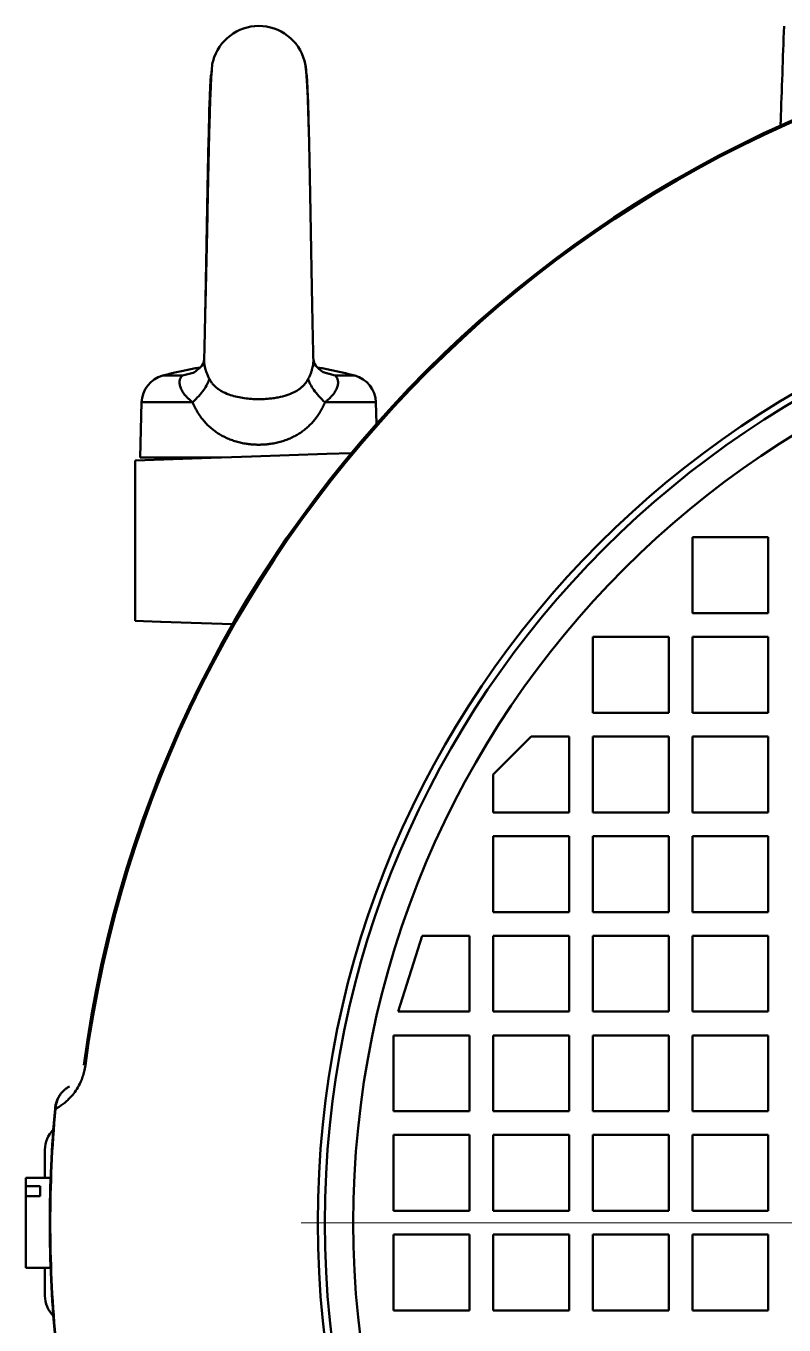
# Model space of a CAD drawing. Header units: millimetres. Extents: x -2161 to -582, y -4625 to -3434.
# Drawn here: x -1447.77 to -1421.17, y -3624.6 to -3579 of the extents above; entities that cross this region are included whole.
import ezdxf

# ---------------------------------------------------------------- set-up
doc = ezdxf.new("R2010")
doc.units = ezdxf.units.MM
doc.header["$LTSCALE"] = 0.5
doc.layers.add('AM_0', color=7, linetype='Continuous', lineweight=50)

# ---------------------------------------------------------------- blocks, each defined once
blk = doc.blocks.new('SW_CENTERMARKSYMBOL_0')
at = {"color": 0, "linetype": 'Continuous', "lineweight": 18}
blk.add_line((-2.5, 0), (-51.5, 0), dxfattribs=at)

msp = doc.modelspace()

# ---------------------------------------------------------------- linework, layer by layer
at = {"layer": 'AM_0'}
for p, q in [((-1442.976, -3591.271), (-1442.279, -3591.271)), ((-1442.279, -3591.271), (-1441.905, -3591.176)), ((-1437.345, -3591.146), (-1436.925, -3591.271)), ((-1436.925, -3591.271), (-1436.229, -3591.271)), ((-1443.714, -3592.209), (-1443.765, -3594.152)), ((-1441.926, -3592.209), (-1443.714, -3592.209)), ((-1435.491, -3592.209), (-1437.279, -3592.209)), ((-1435.471, -3592.961), (-1435.491, -3592.209)), ((-1437.217, -3594.022), (-1436.356, -3593.992)), ((-1440.937, -3594.152), (-1443.945, -3594.257)), ((-1443.945, -3594.257), (-1443.945, -3599.881)), ((-1440.937, -3594.152), (-1443.765, -3594.152)), ((-1440.937, -3594.152), (-1440.911, -3594.151)), ((-1440.911, -3594.151), (-1439.855, -3594.114)), ((-1439.855, -3594.114), (-1437.217, -3594.022)), ((-1424.381, -3596.949), (-1421.717, -3596.949)), ((-1424.381, -3599.613), (-1424.381, -3596.949)), ((-1421.717, -3596.949), (-1421.717, -3599.613)), ((-1443.053, -3599.912), (-1443.945, -3599.881)), ((-1443.027, -3599.913), (-1443.053, -3599.912)), ((-1441.972, -3599.95), (-1443.027, -3599.913)), ((-1421.717, -3599.613), (-1424.381, -3599.613)), ((-1440.523, -3600), (-1441.972, -3599.95)), ((-1427.878, -3600.445), (-1425.214, -3600.445)), ((-1427.878, -3603.109), (-1427.878, -3600.445)), ((-1425.214, -3600.445), (-1425.214, -3603.109)), ((-1424.381, -3600.445), (-1421.717, -3600.445)), ((-1424.381, -3603.109), (-1424.381, -3600.445)), ((-1421.717, -3600.445), (-1421.717, -3603.109)), ((-1425.214, -3603.109), (-1427.878, -3603.109)), ((-1421.717, -3603.109), (-1424.381, -3603.109)), ((-1431.374, -3605.274), (-1430.042, -3603.942)), ((-1430.042, -3603.942), (-1428.71, -3603.942)), ((-1428.71, -3603.942), (-1428.71, -3606.606)), ((-1427.878, -3606.606), (-1427.878, -3603.942)), ((-1427.878, -3603.942), (-1425.214, -3603.942)), ((-1425.214, -3603.942), (-1425.214, -3606.606)), ((-1424.381, -3606.606), (-1424.381, -3603.942)), ((-1424.381, -3603.942), (-1421.717, -3603.942)), ((-1421.717, -3603.942), (-1421.717, -3606.606)), ((-1431.374, -3606.606), (-1431.374, -3605.274)), ((-1428.71, -3606.606), (-1431.374, -3606.606)), ((-1425.214, -3606.606), (-1427.878, -3606.606)), ((-1421.717, -3606.606), (-1424.381, -3606.606)), ((-1431.374, -3610.102), (-1431.374, -3607.438)), ((-1431.374, -3607.438), (-1428.71, -3607.438)), ((-1428.71, -3607.438), (-1428.71, -3610.102)), ((-1427.878, -3610.102), (-1427.878, -3607.438)), ((-1427.878, -3607.438), (-1425.214, -3607.438)), ((-1425.214, -3607.438), (-1425.214, -3610.102)), ((-1424.381, -3610.102), (-1424.381, -3607.438)), ((-1424.381, -3607.438), (-1421.717, -3607.438)), ((-1421.717, -3607.438), (-1421.717, -3610.102)), ((-1428.71, -3610.102), (-1431.374, -3610.102)), ((-1425.214, -3610.102), (-1427.878, -3610.102)), ((-1421.717, -3610.102), (-1424.381, -3610.102)), ((-1434.704, -3613.599), (-1433.872, -3610.935)), ((-1433.872, -3610.935), (-1432.207, -3610.935)), ((-1432.207, -3610.935), (-1432.207, -3613.599)), ((-1431.374, -3613.599), (-1431.374, -3610.935)), ((-1431.374, -3610.935), (-1428.71, -3610.935)), ((-1428.71, -3610.935), (-1428.71, -3613.599)), ((-1427.878, -3613.599), (-1427.878, -3610.935)), ((-1427.878, -3610.935), (-1425.214, -3610.935)), ((-1425.214, -3610.935), (-1425.214, -3613.599)), ((-1424.381, -3610.935), (-1421.717, -3610.935)), ((-1424.381, -3613.599), (-1424.381, -3610.935)), ((-1421.717, -3610.935), (-1421.717, -3613.599)), ((-1432.207, -3613.599), (-1434.704, -3613.599)), ((-1428.71, -3613.599), (-1431.374, -3613.599)), ((-1425.214, -3613.599), (-1427.878, -3613.599)), ((-1421.717, -3613.599), (-1424.381, -3613.599)), ((-1434.871, -3614.431), (-1432.207, -3614.431)), ((-1434.871, -3617.095), (-1434.871, -3614.431)), ((-1432.207, -3614.431), (-1432.207, -3617.095)), ((-1431.374, -3614.431), (-1428.71, -3614.431)), ((-1431.374, -3617.095), (-1431.374, -3614.431)), ((-1428.71, -3614.431), (-1428.71, -3617.095)), ((-1427.878, -3614.431), (-1425.214, -3614.431)), ((-1427.878, -3617.095), (-1427.878, -3614.431)), ((-1425.214, -3614.431), (-1425.214, -3617.095)), ((-1424.381, -3614.431), (-1421.717, -3614.431)), ((-1424.381, -3617.095), (-1424.381, -3614.431)), ((-1421.717, -3614.431), (-1421.717, -3617.095)), ((-1446.737, -3617.013), (-1446.756, -3617.011)), ((-1432.207, -3617.095), (-1434.871, -3617.095)), ((-1428.71, -3617.095), (-1431.374, -3617.095)), ((-1425.214, -3617.095), (-1427.878, -3617.095)), ((-1421.717, -3617.095), (-1424.381, -3617.095)), ((-1447.06, -3618.137), (-1447.06, -3618.128)), ((-1447.06, -3618.128), (-1447.057, -3618.128)), ((-1434.871, -3617.928), (-1432.207, -3617.928)), ((-1434.871, -3620.592), (-1434.871, -3617.928)), ((-1432.207, -3617.928), (-1432.207, -3620.592)), ((-1431.374, -3617.928), (-1428.71, -3617.928)), ((-1431.374, -3620.592), (-1431.374, -3617.928)), ((-1428.71, -3617.928), (-1428.71, -3620.592)), ((-1427.878, -3617.928), (-1425.214, -3617.928)), ((-1427.878, -3620.592), (-1427.878, -3617.928)), ((-1425.214, -3617.928), (-1425.214, -3620.592)), ((-1424.381, -3617.928), (-1421.717, -3617.928)), ((-1424.381, -3620.592), (-1424.381, -3617.928)), ((-1421.717, -3617.928), (-1421.717, -3620.592)), ((-1447.108, -3619.426), (-1447.108, -3618.444)), ((-1446.913, -3619.426), (-1447.774, -3619.426)), ((-1447.774, -3619.426), (-1447.774, -3619.727)), ((-1447.275, -3619.727), (-1447.774, -3619.727)), ((-1447.774, -3619.727), (-1447.774, -3620.08)), ((-1447.275, -3620.08), (-1447.275, -3619.727)), ((-1447.774, -3620.08), (-1447.774, -3622.59)), ((-1447.275, -3620.08), (-1447.774, -3620.08)), ((-1432.207, -3620.592), (-1434.871, -3620.592)), ((-1428.71, -3620.592), (-1431.374, -3620.592)), ((-1425.214, -3620.592), (-1427.878, -3620.592)), ((-1421.717, -3620.592), (-1424.381, -3620.592)), ((-1434.871, -3621.424), (-1434.871, -3624.088)), ((-1432.207, -3621.424), (-1434.871, -3621.424)), ((-1432.207, -3624.088), (-1432.207, -3621.424)), ((-1431.374, -3621.424), (-1431.374, -3624.088)), ((-1428.71, -3621.424), (-1431.374, -3621.424)), ((-1428.71, -3624.088), (-1428.71, -3621.424)), ((-1427.878, -3621.424), (-1427.878, -3624.088)), ((-1425.214, -3621.424), (-1427.878, -3621.424)), ((-1425.214, -3624.088), (-1425.214, -3621.424)), ((-1424.381, -3621.424), (-1424.381, -3624.088)), ((-1421.717, -3621.424), (-1424.381, -3621.424)), ((-1421.717, -3624.088), (-1421.717, -3621.424)), ((-1447.774, -3622.59), (-1446.913, -3622.59)), ((-1447.108, -3623.571), (-1447.108, -3622.59)), ((-1447.06, -3623.888), (-1447.06, -3623.878)), ((-1447.057, -3623.888), (-1447.06, -3623.888)), ((-1434.871, -3624.088), (-1432.207, -3624.088)), ((-1431.374, -3624.088), (-1428.71, -3624.088)), ((-1427.878, -3624.088), (-1425.214, -3624.088)), ((-1424.381, -3624.088), (-1421.717, -3624.088))]:
    msp.add_line(p, q, dxfattribs=at)
at = {"layer": 'AM_0', "flags": 128}
msp.add_lwpolyline([(-1441.267, -3580.685), (-1441.267, -3580.627), (-1441.265, -3580.582)], dxfattribs=at)
at = {"layer": 'AM_0'}
for radius in [33.714, 33.467, 32.467]:
    msp.add_circle((-1403.818, -3621.008), radius, dxfattribs=at)
for centre, radius, start, end in [((-1403.818, -3621.008), 42.291, 97.5125, 172.4875), ((-1403.818, -3621.008), 42.234, 97.5125, 172.4875), ((-1439.602, -3580.665), 1.665, 15.3141, 164.687), ((-1439.602, -3580.665), 1.665, 0.684, 15.3141), ((-1442.715, -3592.236), 0.999, 105.114, 178.5), ((-1439.59, -3603.809), 12.987, 99.1574, 105.114), ((-1439.615, -3603.809), 12.987, 74.886, 80.8425), ((-1436.49, -3592.236), 0.999, 1.5, 74.886), ((-1403.818, -3621.008), 43.123, 174.682, 185.318), ((-1403.818, -3621.008), 43.104, 174.682, 185.318), ((-1446.109, -3618.444), 0.999, 135.1718, 180), ((-1446.109, -3623.571), 0.999, 180, 224.8282)]:
    msp.add_arc(centre, radius, start, end, dxfattribs=at)
msp.add_ellipse((-1446.755, -3617.011), major_axis=(0.018, 0.192), ratio=0.004463, start_param=1.504373, end_param=1.570796, dxfattribs=at)
for points, knots in [([(-1421.289, -3582.552), (-1421.286, -3582.486), (-1421.245, -3581.301), (-1421.204, -3580.123), (-1421.165, -3579.01)], [0, 0, 0, 0, 0.055593, 1, 1, 1, 1]), ([(-1441.208, -3580.223), (-1441.219, -3580.265), (-1441.241, -3580.346), (-1441.27, -3580.77), (-1441.297, -3581.332), (-1441.32, -3581.999), (-1441.341, -3582.712), (-1441.359, -3583.43), (-1441.374, -3584.119), (-1441.387, -3584.755), (-1441.399, -3585.323), (-1441.411, -3586.041), (-1441.428, -3586.798), (-1441.447, -3587.609), (-1441.463, -3588.29), (-1441.48, -3588.995), (-1441.49, -3589.432), (-1441.495, -3589.659)], [0, 0, 0, 0, 0.101875, 0.196119, 0.282845, 0.362237, 0.434404, 0.499442, 0.557437, 0.608457, 0.65256, 0.690186, 0.774002, 0.823457, 0.87772, 0.936626, 1, 1, 1, 1]), ([(-1437.832, -3583.287), (-1437.842, -3582.875), (-1437.862, -3582.045), (-1437.9, -3581.112), (-1437.945, -3580.433), (-1437.982, -3580.285), (-1438.001, -3580.211)], [0, 0, 0, 0, 0.243508, 0.491144, 0.743444, 1, 1, 1, 1]), ([(-1441.267, -3580.685), (-1441.273, -3580.702), (-1441.278, -3580.718), (-1441.286, -3580.771), (-1441.288, -3580.794), (-1441.293, -3580.853), (-1441.296, -3580.889), (-1441.304, -3581.013), (-1441.309, -3581.118), (-1441.32, -3581.363), (-1441.325, -3581.503), (-1441.341, -3581.979), (-1441.351, -3582.37), (-1441.372, -3583.264), (-1441.383, -3583.768), (-1441.404, -3584.845), (-1441.414, -3585.419), (-1441.436, -3586.582), (-1441.446, -3587.172), (-1441.467, -3588.311), (-1441.478, -3588.861), (-1441.499, -3589.87), (-1441.51, -3590.329), (-1441.52, -3590.724)], [0, 0, 0, 0, 0.0625, 0.0625, 0.09375, 0.09375, 0.125, 0.125, 0.1875, 0.1875, 0.25, 0.25, 0.375, 0.375, 0.5, 0.5, 0.625, 0.625, 0.75, 0.75, 0.875, 0.875, 1, 1, 1, 1]), ([(-1437.938, -3580.645), (-1437.932, -3580.662), (-1437.927, -3580.679), (-1437.919, -3580.733), (-1437.917, -3580.756), (-1437.912, -3580.816), (-1437.909, -3580.852), (-1437.901, -3580.977), (-1437.896, -3581.083), (-1437.885, -3581.33), (-1437.88, -3581.471), (-1437.864, -3581.951), (-1437.854, -3582.345), (-1437.833, -3583.245), (-1437.822, -3583.753), (-1437.801, -3584.838), (-1437.791, -3585.415), (-1437.769, -3586.586), (-1437.759, -3587.179), (-1437.738, -3588.325), (-1437.727, -3588.877), (-1437.706, -3589.891), (-1437.695, -3590.352), (-1437.685, -3590.749)], [0, 0, 0, 0, 0.0625, 0.0625, 0.09375, 0.09375, 0.125, 0.125, 0.1875, 0.1875, 0.25, 0.25, 0.375, 0.375, 0.5, 0.5, 0.625, 0.625, 0.75, 0.75, 0.875, 0.875, 1, 1, 1, 1]), ([(-1441.52, -3590.719), (-1441.532, -3590.787), (-1441.556, -3590.931), (-1441.785, -3591.093), (-1441.905, -3591.178)], [0, 0, 0, 0, 0.473249, 1, 1, 1, 1]), ([(-1441.52, -3590.724), (-1441.52, -3590.737), (-1441.52, -3590.764), (-1441.518, -3590.806), (-1441.514, -3590.851), (-1441.508, -3590.898), (-1441.499, -3590.948), (-1441.488, -3591.001), (-1441.469, -3591.071), (-1441.441, -3591.162), (-1441.396, -3591.274), (-1441.358, -3591.351), (-1441.338, -3591.391)], [0, 0, 0, 0, 0.062815, 0.1282146, 0.1963998, 0.2675721, 0.3419341, 0.4196904, 0.5010476, 0.6514667, 0.8172485, 1, 1, 1, 1]), ([(-1437.867, -3591.391), (-1437.857, -3591.372), (-1437.837, -3591.333), (-1437.811, -3591.276), (-1437.788, -3591.221), (-1437.768, -3591.168), (-1437.75, -3591.118), (-1437.731, -3591.054), (-1437.712, -3590.98), (-1437.696, -3590.896), (-1437.687, -3590.819), (-1437.686, -3590.772), (-1437.685, -3590.749)], [0, 0, 0, 0, 0.093327, 0.182427, 0.26749, 0.348702, 0.426244, 0.500292, 0.639252, 0.768215, 0.888147, 1, 1, 1, 1]), ([(-1437.345, -3591.146), (-1437.45, -3591.072), (-1437.651, -3590.922), (-1437.673, -3590.787), (-1437.685, -3590.719)], [0.0666771, 0.0666771, 0.0666771, 0.0666771, 0.5266918, 1, 1, 1, 1]), ([(-1441.926, -3592.209), (-1441.943, -3592.195), (-1441.978, -3592.168), (-1442.027, -3592.125), (-1442.073, -3592.083), (-1442.116, -3592.04), (-1442.156, -3591.997), (-1442.219, -3591.923), (-1442.294, -3591.817), (-1442.359, -3591.68), (-1442.39, -3591.548), (-1442.385, -3591.448), (-1442.363, -3591.38), (-1442.339, -3591.335), (-1442.315, -3591.304), (-1442.295, -3591.284), (-1442.284, -3591.275), (-1442.279, -3591.271)], [0, 0, 0, 0, 0.042966, 0.085419, 0.127357, 0.168784, 0.209702, 0.250116, 0.376391, 0.500008, 0.624957, 0.749893, 0.812427, 0.874947, 0.937468, 0.96939, 1, 1, 1, 1]), ([(-1436.925, -3591.271), (-1436.921, -3591.275), (-1436.91, -3591.283), (-1436.89, -3591.304), (-1436.866, -3591.335), (-1436.842, -3591.38), (-1436.82, -3591.449), (-1436.815, -3591.548), (-1436.846, -3591.68), (-1436.911, -3591.817), (-1436.991, -3591.931), (-1437.069, -3592.02), (-1437.133, -3592.084), (-1437.202, -3592.148), (-1437.253, -3592.188), (-1437.279, -3592.209)], [0, 0, 0, 0, 0.0301883, 0.0625314, 0.1250534, 0.1875749, 0.2501102, 0.3770707, 0.4999908, 0.6235987, 0.749895, 0.8120754, 0.8749464, 0.9350046, 1, 1, 1, 1]), ([(-1441.926, -3592.209), (-1441.847, -3592.136), (-1441.775, -3592.063), (-1441.709, -3591.99), (-1441.644, -3591.918), (-1441.586, -3591.846), (-1441.536, -3591.776), (-1441.486, -3591.707), (-1441.444, -3591.639), (-1441.41, -3591.574), (-1441.377, -3591.51), (-1441.353, -3591.449), (-1441.338, -3591.391)], [0, 0, 0, 0, 0.25, 0.25, 0.25, 0.5, 0.5, 0.5, 0.75, 0.75, 0.75, 1, 1, 1, 1]), ([(-1441.338, -3591.391), (-1441.33, -3591.405), (-1441.315, -3591.433), (-1441.289, -3591.474), (-1441.261, -3591.515), (-1441.23, -3591.555), (-1441.183, -3591.609), (-1441.114, -3591.677), (-1441, -3591.766), (-1440.829, -3591.866), (-1440.607, -3591.956), (-1440.357, -3592.024), (-1440.03, -3592.083), (-1439.604, -3592.112), (-1439.203, -3592.085), (-1438.874, -3592.031), (-1438.623, -3591.966), (-1438.379, -3591.868), (-1438.206, -3591.767), (-1438.092, -3591.678), (-1438.014, -3591.602), (-1437.954, -3591.53), (-1437.907, -3591.462), (-1437.88, -3591.415), (-1437.867, -3591.391)], [0, 0, 0, 0, 0.011799, 0.023931, 0.036457, 0.049436, 0.062925, 0.092169, 0.125683, 0.177202, 0.250439, 0.312714, 0.374946, 0.499534, 0.624264, 0.668616, 0.749072, 0.821538, 0.874171, 0.907701, 0.936905, 0.95918, 0.980119, 1, 1, 1, 1]), ([(-1437.279, -3592.209), (-1437.358, -3592.136), (-1437.43, -3592.063), (-1437.496, -3591.99), (-1437.561, -3591.918), (-1437.619, -3591.846), (-1437.669, -3591.776), (-1437.719, -3591.707), (-1437.761, -3591.639), (-1437.794, -3591.574), (-1437.828, -3591.51), (-1437.852, -3591.449), (-1437.867, -3591.391)], [0, 0, 0, 0, 0.25, 0.25, 0.25, 0.5, 0.5, 0.5, 0.75, 0.75, 0.75, 1, 1, 1, 1]), ([(-1439.602, -3593.697), (-1439.612, -3593.697), (-1439.621, -3593.697), (-1439.63, -3593.697), (-1439.639, -3593.697), (-1439.648, -3593.697), (-1439.657, -3593.697), (-1439.666, -3593.697), (-1439.675, -3593.697), (-1439.684, -3593.696), (-1439.693, -3593.696), (-1439.702, -3593.696), (-1439.711, -3593.695), (-1439.72, -3593.695), (-1439.729, -3593.695), (-1439.739, -3593.694), (-1439.748, -3593.694), (-1439.757, -3593.693), (-1439.766, -3593.693), (-1439.775, -3593.692), (-1439.784, -3593.692), (-1439.793, -3593.691), (-1439.802, -3593.691), (-1439.811, -3593.69), (-1439.82, -3593.689), (-1439.829, -3593.689), (-1439.838, -3593.688), (-1439.847, -3593.687), (-1439.856, -3593.686), (-1439.865, -3593.686), (-1439.874, -3593.685), (-1439.883, -3593.684), (-1439.892, -3593.683), (-1439.901, -3593.682), (-1439.91, -3593.681), (-1439.919, -3593.68), (-1439.928, -3593.679), (-1439.937, -3593.678), (-1439.946, -3593.677), (-1439.955, -3593.676), (-1439.964, -3593.675), (-1439.973, -3593.674), (-1439.982, -3593.673), (-1440.045, -3593.664), (-1440.107, -3593.654), (-1440.169, -3593.641), (-1440.231, -3593.629), (-1440.292, -3593.614), (-1440.353, -3593.597), (-1440.413, -3593.581), (-1440.472, -3593.562), (-1440.53, -3593.542), (-1440.588, -3593.521), (-1440.645, -3593.499), (-1440.7, -3593.475), (-1440.757, -3593.45), (-1440.812, -3593.423), (-1440.866, -3593.394), (-1440.92, -3593.366), (-1440.973, -3593.335), (-1441.024, -3593.303), (-1441.075, -3593.27), (-1441.124, -3593.236), (-1441.173, -3593.2), (-1441.22, -3593.164), (-1441.267, -3593.126), (-1441.311, -3593.086), (-1441.356, -3593.047), (-1441.399, -3593.006), (-1441.44, -3592.963), (-1441.481, -3592.92), (-1441.52, -3592.876), (-1441.558, -3592.83), (-1441.601, -3592.777), (-1441.642, -3592.723), (-1441.68, -3592.666), (-1441.719, -3592.609), (-1441.755, -3592.55), (-1441.789, -3592.49), (-1441.798, -3592.475), (-1441.806, -3592.46), (-1441.814, -3592.445), (-1441.822, -3592.43), (-1441.83, -3592.415), (-1441.838, -3592.399), (-1441.846, -3592.384), (-1441.854, -3592.368), (-1441.861, -3592.353), (-1441.869, -3592.337), (-1441.876, -3592.321), (-1441.884, -3592.306), (-1441.891, -3592.29), (-1441.898, -3592.274), (-1441.905, -3592.258), (-1441.912, -3592.242), (-1441.919, -3592.226), (-1441.926, -3592.209)], [0, 0, 0, 0, 0.008944, 0.008944, 0.008944, 0.017883, 0.017883, 0.017883, 0.026816, 0.026816, 0.026816, 0.035746, 0.035746, 0.035746, 0.044673, 0.044673, 0.044673, 0.053597, 0.053597, 0.053597, 0.06252, 0.06252, 0.06252, 0.071441, 0.071441, 0.071441, 0.080363, 0.080363, 0.080363, 0.089285, 0.089285, 0.089285, 0.098209, 0.098209, 0.098209, 0.107134, 0.107134, 0.107134, 0.116063, 0.116063, 0.116063, 0.124996, 0.124996, 0.124996, 0.187805, 0.187805, 0.187805, 0.250491, 0.250491, 0.250491, 0.312661, 0.312661, 0.312661, 0.374659, 0.374659, 0.374659, 0.43745, 0.43745, 0.43745, 0.500058, 0.500058, 0.500058, 0.562615, 0.562615, 0.562615, 0.625041, 0.625041, 0.625041, 0.687119, 0.687119, 0.687119, 0.749194, 0.749194, 0.749194, 0.820675, 0.820675, 0.820675, 0.892479, 0.892479, 0.892479, 0.910288, 0.910288, 0.910288, 0.928132, 0.928132, 0.928132, 0.946019, 0.946019, 0.946019, 0.963955, 0.963955, 0.963955, 0.981946, 0.981946, 0.981946, 1, 1, 1, 1]), ([(-1437.279, -3592.209), (-1437.283, -3592.219), (-1437.287, -3592.228), (-1437.291, -3592.238), (-1437.295, -3592.247), (-1437.299, -3592.257), (-1437.303, -3592.266), (-1437.308, -3592.275), (-1437.312, -3592.285), (-1437.316, -3592.294), (-1437.32, -3592.303), (-1437.325, -3592.313), (-1437.329, -3592.322), (-1437.333, -3592.331), (-1437.338, -3592.34), (-1437.342, -3592.349), (-1437.346, -3592.358), (-1437.351, -3592.368), (-1437.355, -3592.377), (-1437.36, -3592.386), (-1437.365, -3592.395), (-1437.369, -3592.404), (-1437.374, -3592.413), (-1437.378, -3592.422), (-1437.383, -3592.43), (-1437.388, -3592.439), (-1437.393, -3592.448), (-1437.397, -3592.457), (-1437.402, -3592.466), (-1437.407, -3592.475), (-1437.412, -3592.483), (-1437.417, -3592.492), (-1437.422, -3592.501), (-1437.427, -3592.509), (-1437.432, -3592.518), (-1437.437, -3592.527), (-1437.442, -3592.535), (-1437.447, -3592.544), (-1437.452, -3592.552), (-1437.457, -3592.561), (-1437.462, -3592.57), (-1437.468, -3592.578), (-1437.473, -3592.586), (-1437.478, -3592.595), (-1437.483, -3592.603), (-1437.489, -3592.612), (-1437.494, -3592.62), (-1437.499, -3592.628), (-1437.505, -3592.637), (-1437.51, -3592.645), (-1437.516, -3592.653), (-1437.521, -3592.661), (-1437.527, -3592.669), (-1437.533, -3592.678), (-1437.538, -3592.686), (-1437.544, -3592.694), (-1437.55, -3592.702), (-1437.555, -3592.71), (-1437.561, -3592.718), (-1437.567, -3592.726), (-1437.573, -3592.734), (-1437.579, -3592.742), (-1437.584, -3592.75), (-1437.59, -3592.758), (-1437.596, -3592.766), (-1437.602, -3592.773), (-1437.608, -3592.781), (-1437.614, -3592.789), (-1437.62, -3592.797), (-1437.627, -3592.804), (-1437.633, -3592.812), (-1437.639, -3592.82), (-1437.645, -3592.828), (-1437.664, -3592.851), (-1437.684, -3592.874), (-1437.703, -3592.896), (-1437.723, -3592.918), (-1437.744, -3592.94), (-1437.764, -3592.962), (-1437.785, -3592.984), (-1437.806, -3593.005), (-1437.828, -3593.026), (-1437.849, -3593.046), (-1437.871, -3593.067), (-1437.894, -3593.087), (-1437.939, -3593.126), (-1437.985, -3593.164), (-1438.033, -3593.2), (-1438.08, -3593.236), (-1438.13, -3593.27), (-1438.181, -3593.303), (-1438.232, -3593.335), (-1438.285, -3593.366), (-1438.339, -3593.394), (-1438.393, -3593.423), (-1438.448, -3593.45), (-1438.505, -3593.475), (-1438.561, -3593.499), (-1438.618, -3593.522), (-1438.676, -3593.542), (-1438.734, -3593.563), (-1438.793, -3593.581), (-1438.853, -3593.598), (-1438.913, -3593.614), (-1438.974, -3593.629), (-1439.036, -3593.641), (-1439.098, -3593.654), (-1439.16, -3593.664), (-1439.223, -3593.673), (-1439.241, -3593.675), (-1439.259, -3593.677), (-1439.277, -3593.679), (-1439.295, -3593.681), (-1439.313, -3593.683), (-1439.331, -3593.685), (-1439.349, -3593.686), (-1439.367, -3593.688), (-1439.385, -3593.689), (-1439.403, -3593.691), (-1439.421, -3593.692), (-1439.439, -3593.693), (-1439.457, -3593.694), (-1439.475, -3593.695), (-1439.494, -3593.695), (-1439.512, -3593.696), (-1439.53, -3593.697), (-1439.548, -3593.697), (-1439.566, -3593.697), (-1439.584, -3593.697), (-1439.602, -3593.697)], [0, 0, 0, 0, 0.010579, 0.010579, 0.010579, 0.021132, 0.021132, 0.021132, 0.031661, 0.031661, 0.031661, 0.042168, 0.042168, 0.042168, 0.052654, 0.052654, 0.052654, 0.063119, 0.063119, 0.063119, 0.073566, 0.073566, 0.073566, 0.083996, 0.083996, 0.083996, 0.094409, 0.094409, 0.094409, 0.104808, 0.104808, 0.104808, 0.115194, 0.115194, 0.115194, 0.125567, 0.125567, 0.125567, 0.13593, 0.13593, 0.13593, 0.146284, 0.146284, 0.146284, 0.15663, 0.15663, 0.15663, 0.166969, 0.166969, 0.166969, 0.177304, 0.177304, 0.177304, 0.187634, 0.187634, 0.187634, 0.197962, 0.197962, 0.197962, 0.20829, 0.20829, 0.20829, 0.218617, 0.218617, 0.218617, 0.228946, 0.228946, 0.228946, 0.239279, 0.239279, 0.239279, 0.249616, 0.249616, 0.249616, 0.281024, 0.281024, 0.281024, 0.312397, 0.312397, 0.312397, 0.343772, 0.343772, 0.343772, 0.375191, 0.375191, 0.375191, 0.437465, 0.437465, 0.437465, 0.49988, 0.49988, 0.49988, 0.56256, 0.56256, 0.56256, 0.625434, 0.625434, 0.625434, 0.687521, 0.687521, 0.687521, 0.749792, 0.749792, 0.749792, 0.812338, 0.812338, 0.812338, 0.875018, 0.875018, 0.875018, 0.892876, 0.892876, 0.892876, 0.910722, 0.910722, 0.910722, 0.928564, 0.928564, 0.928564, 0.946406, 0.946406, 0.946406, 0.964255, 0.964255, 0.964255, 0.982118, 0.982118, 0.982118, 1, 1, 1, 1]), ([(-1445.69, -3615.486), (-1445.7, -3615.559), (-1445.713, -3615.631), (-1445.746, -3615.768), (-1445.765, -3615.831), (-1445.827, -3616.01), (-1445.873, -3616.108), (-1445.967, -3616.281), (-1446.015, -3616.355), (-1446.111, -3616.487), (-1446.159, -3616.544), (-1446.3, -3616.699), (-1446.391, -3616.779), (-1446.569, -3616.914), (-1446.654, -3616.968), (-1446.737, -3617.013)], [0, 0, 0, 0, 0.0625, 0.0625, 0.125, 0.125, 0.25, 0.25, 0.375, 0.375, 0.5, 0.5, 0.75, 0.75, 1, 1, 1, 1]), ([(-1446.249, -3616.22), (-1446.265, -3616.229), (-1446.297, -3616.248), (-1446.343, -3616.279), (-1446.384, -3616.31), (-1446.421, -3616.342), (-1446.455, -3616.373), (-1446.485, -3616.403), (-1446.512, -3616.433), (-1446.536, -3616.462), (-1446.551, -3616.481), (-1446.558, -3616.49)], [0, 0, 0, 0, 0.139056, 0.271279, 0.396595, 0.514938, 0.626244, 0.730456, 0.827518, 0.917381, 1, 1, 1, 1]), ([(-1446.755, -3616.998), (-1446.753, -3616.98), (-1446.749, -3616.943), (-1446.739, -3616.89), (-1446.727, -3616.838), (-1446.713, -3616.787), (-1446.696, -3616.739), (-1446.677, -3616.692), (-1446.656, -3616.648), (-1446.634, -3616.605), (-1446.61, -3616.565), (-1446.585, -3616.526), (-1446.567, -3616.502), (-1446.558, -3616.49)], [0, 0, 0, 0, 0.100255, 0.198627, 0.295119, 0.389737, 0.482483, 0.573365, 0.662387, 0.749556, 0.834876, 0.918355, 1, 1, 1, 1]), ([(-1446.558, -3616.49), (-1446.572, -3616.509), (-1446.586, -3616.53), (-1446.599, -3616.551), (-1446.64, -3616.619), (-1446.673, -3616.694), (-1446.697, -3616.771), (-1446.72, -3616.849), (-1446.734, -3616.931), (-1446.737, -3617.013)], [0, 0, 0, 0, 0.0766882, 0.0766882, 0.0766882, 0.3266882, 0.3266882, 0.3266882, 0.5766882, 0.5766882, 0.5766882, 0.5766882])]:
    msp.add_open_spline(points, degree=3, knots=knots, dxfattribs=at)

# ---------------------------------------------------------------- block references
at = {"layer": 'AM_0', "xscale": 0.6659999999999999, "yscale": 0.6659999999999999, "zscale": 0.6659999999999999}
msp.add_blockref('SW_CENTERMARKSYMBOL_0', (-1403.818, -3621.008), dxfattribs=at)

doc.saveas('drawing.dxf')
